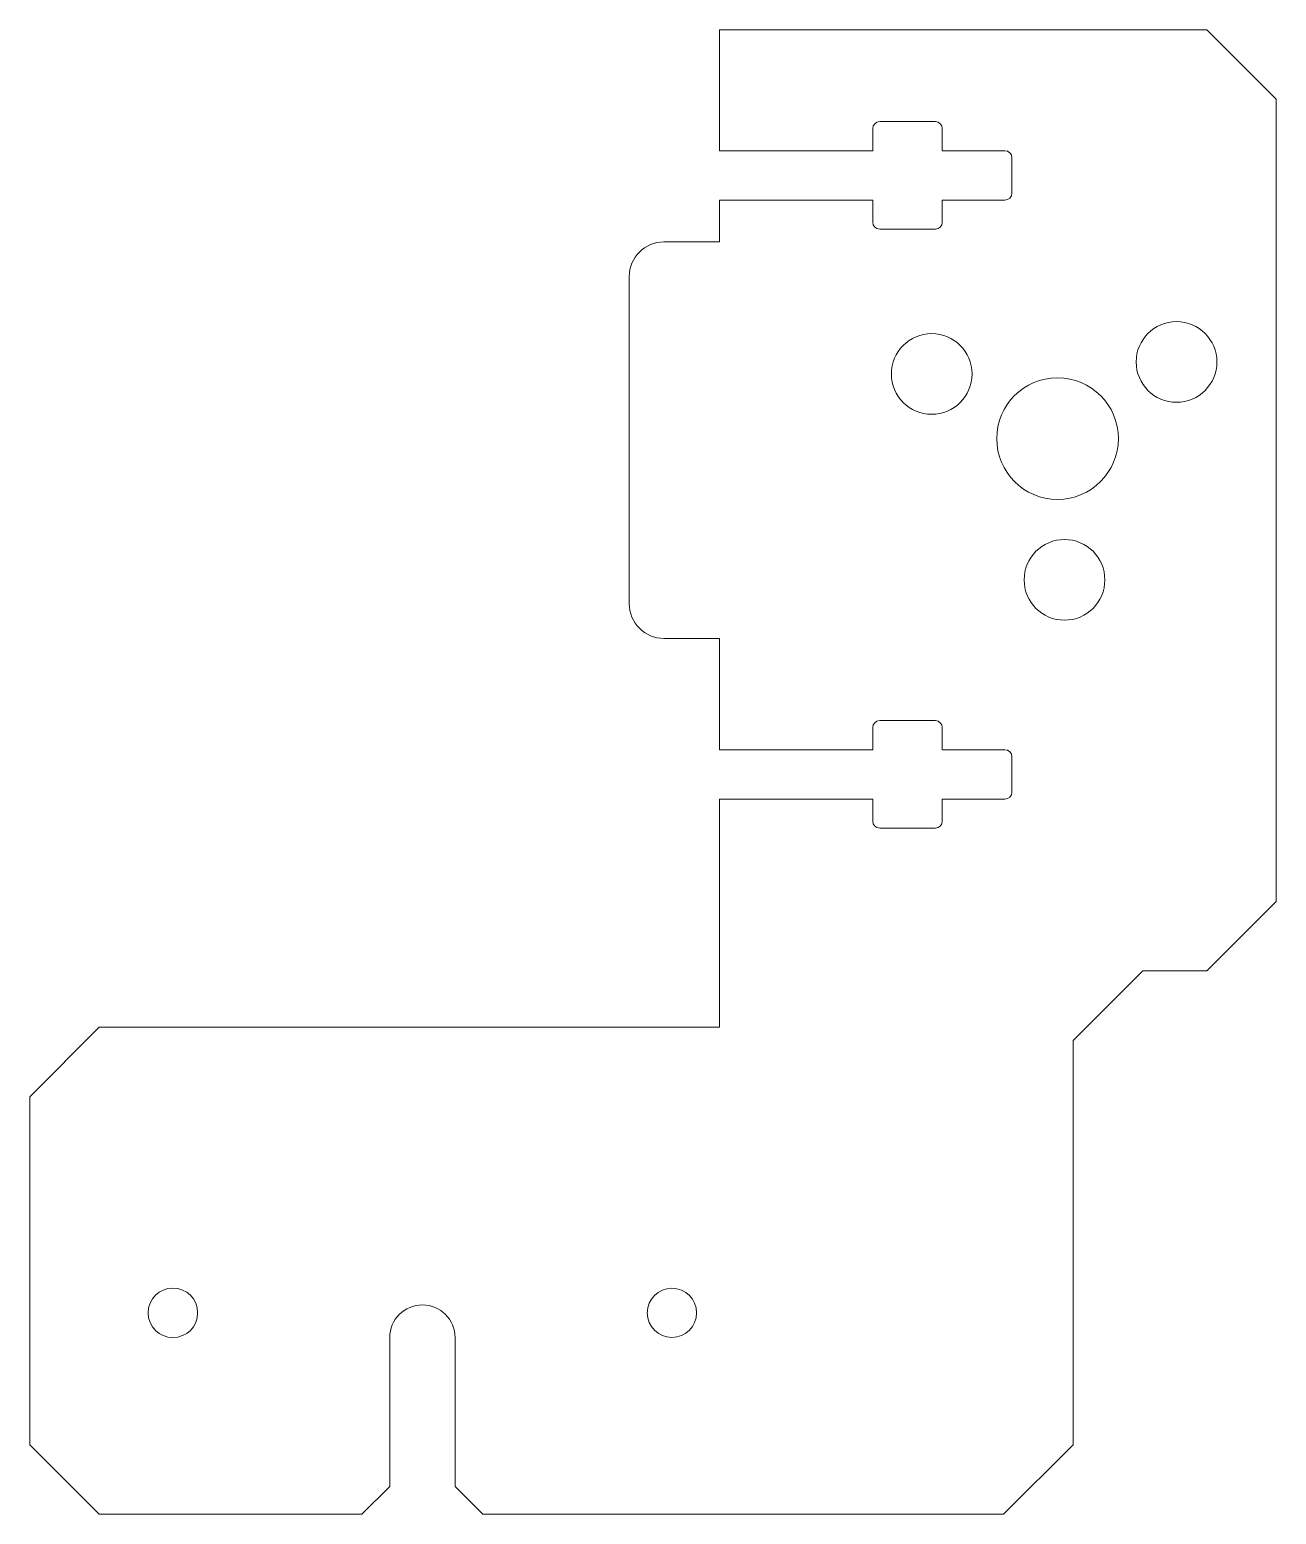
# Model space of a CAD drawing. Header units: millimetres. Extents: x -25 to 65, y -18 to 89.
import ezdxf

# ---------------------------------------------------------------- set-up
doc = ezdxf.new("R2010")
doc.units = ezdxf.units.MM

msp = doc.modelspace()

# ---------------------------------------------------------------- linework, layer by layer
at = {"color": 7, "linetype": 'Continuous', "lineweight": 15}
for p, q in [((59.79, 89.2), (24.79, 89.2)), ((24.79, 89.2), (24.79, 80.5)), ((64.79, 84.2), (59.79, 89.2)), ((64.79, 26.55), (64.79, 84.2)), ((40.29, 82.59), (36.29, 82.59)), ((35.79, 82.09), (35.79, 80.5)), ((40.79, 80.5), (40.79, 82.09)), ((35.79, 80.5), (24.79, 80.5)), ((45.29, 80.5), (40.79, 80.5)), ((45.79, 77.45), (45.79, 80)), ((24.79, 76.95), (24.79, 73.95)), ((24.79, 76.95), (35.79, 76.95)), ((35.79, 76.95), (35.79, 75.37)), ((40.79, 75.37), (40.79, 76.95)), ((40.79, 76.95), (45.29, 76.95)), ((36.29, 74.87), (40.29, 74.87)), ((24.79, 73.95), (20.79, 73.95)), ((18.29, 71.45), (18.29, 47.95)), ((20.79, 45.45), (24.79, 45.45)), ((24.79, 45.45), (24.79, 37.45)), ((40.29, 39.54), (36.29, 39.54)), ((35.79, 39.04), (35.79, 37.45)), ((40.79, 37.45), (40.79, 39.04)), ((35.79, 37.45), (24.79, 37.45)), ((45.29, 37.45), (40.79, 37.45)), ((45.79, 34.4), (45.79, 36.95)), ((24.79, 33.9), (24.79, 17.5)), ((24.79, 33.9), (35.79, 33.9)), ((35.79, 33.9), (35.79, 32.32)), ((40.79, 32.32), (40.79, 33.9)), ((40.79, 33.9), (45.29, 33.9)), ((36.29, 31.82), (40.29, 31.82)), ((59.79, 21.55), (64.79, 26.55)), ((50.19, 16.55), (55.19, 21.55)), ((55.19, 21.55), (59.79, 21.55)), ((-19.79, 17.5), (-24.79, 12.5)), ((24.79, 17.5), (-19.79, 17.5)), ((50.19, -12.5), (50.19, 16.55)), ((-24.79, 12.5), (-24.79, -12.5)), ((1.08, -4.8), (1.08, -15.5)), ((5.78, -15.5), (5.78, -4.8)), ((-24.79, -12.5), (-19.79, -17.5)), ((45.19, -17.5), (50.19, -12.5)), ((-0.92, -17.5), (1.08, -15.5)), ((5.78, -15.5), (7.78, -17.5)), ((-19.79, -17.5), (-0.92, -17.5)), ((7.78, -17.5), (45.19, -17.5))]:
    msp.add_line(p, q, dxfattribs=at)
for centre, radius in [((40.03, 64.46), 2.9), ((57.62, 65.32), 2.9), ((49.07, 59.81), 4.37), ((49.57, 49.66), 2.9), ((-14.5, -3.02), 1.78), ((21.36, -3.02), 1.77)]:
    msp.add_circle(centre, radius, dxfattribs=at)
for centre, radius, start, end in [((36.29, 82.09), 0.5, 90, 180), ((40.29, 82.09), 0.5, 0, 90), ((45.29, 80), 0.5, 0, 90), ((45.29, 77.45), 0.5, 270, 0), ((36.29, 75.37), 0.5, 180, 270), ((40.29, 75.37), 0.5, 270, 0), ((20.79, 71.45), 2.5, 90, 180), ((20.79, 47.95), 2.5, 180, 270), ((36.29, 39.04), 0.5, 90, 180), ((40.29, 39.04), 0.5, 0, 90), ((45.29, 36.95), 0.5, 0, 90), ((45.29, 34.4), 0.5, 270, 0), ((36.29, 32.32), 0.5, 180, 270), ((40.29, 32.32), 0.5, 270, 0), ((3.43, -4.8), 2.35, 0, 180)]:
    msp.add_arc(centre, radius, start, end, dxfattribs=at)

doc.saveas('drawing.dxf')
